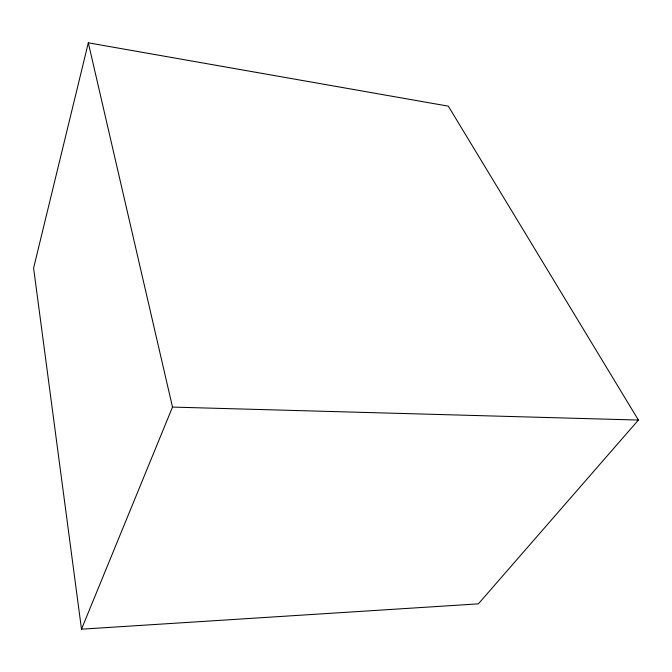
<?xml version="1.0" encoding="UTF-8"?>
<svg xmlns="http://www.w3.org/2000/svg" width="672" height="672" viewBox="0 0 672 672"><rect width="100%" height="100%" fill="white"/><g stroke="black" fill="none" stroke-linecap="round" stroke-linejoin="round"><path stroke-width="1.01" d="M88.318 42.823L33.6 268.069L81.497 629.177L478.346 603.868L638.4 420.059L448.316 106.159L88.318 42.823L172.502 407.081L81.497 629.177M172.502 407.081L638.4 420.059"/></g></svg>
